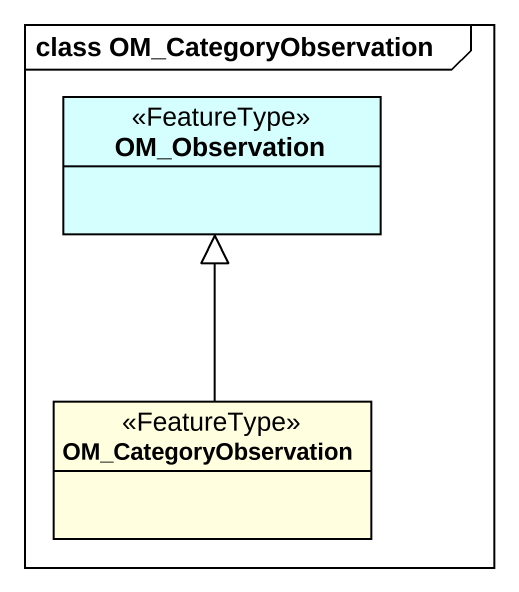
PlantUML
@startuml
mainframe class OM_CategoryObservation
hide circle
hide empty members
class OM_Observation <<FeatureType>> #D5FFFF
class OM_CategoryObservation <<FeatureType>> #FFFFE0
OM_CategoryObservation -up-|> OM_Observation
@enduml
